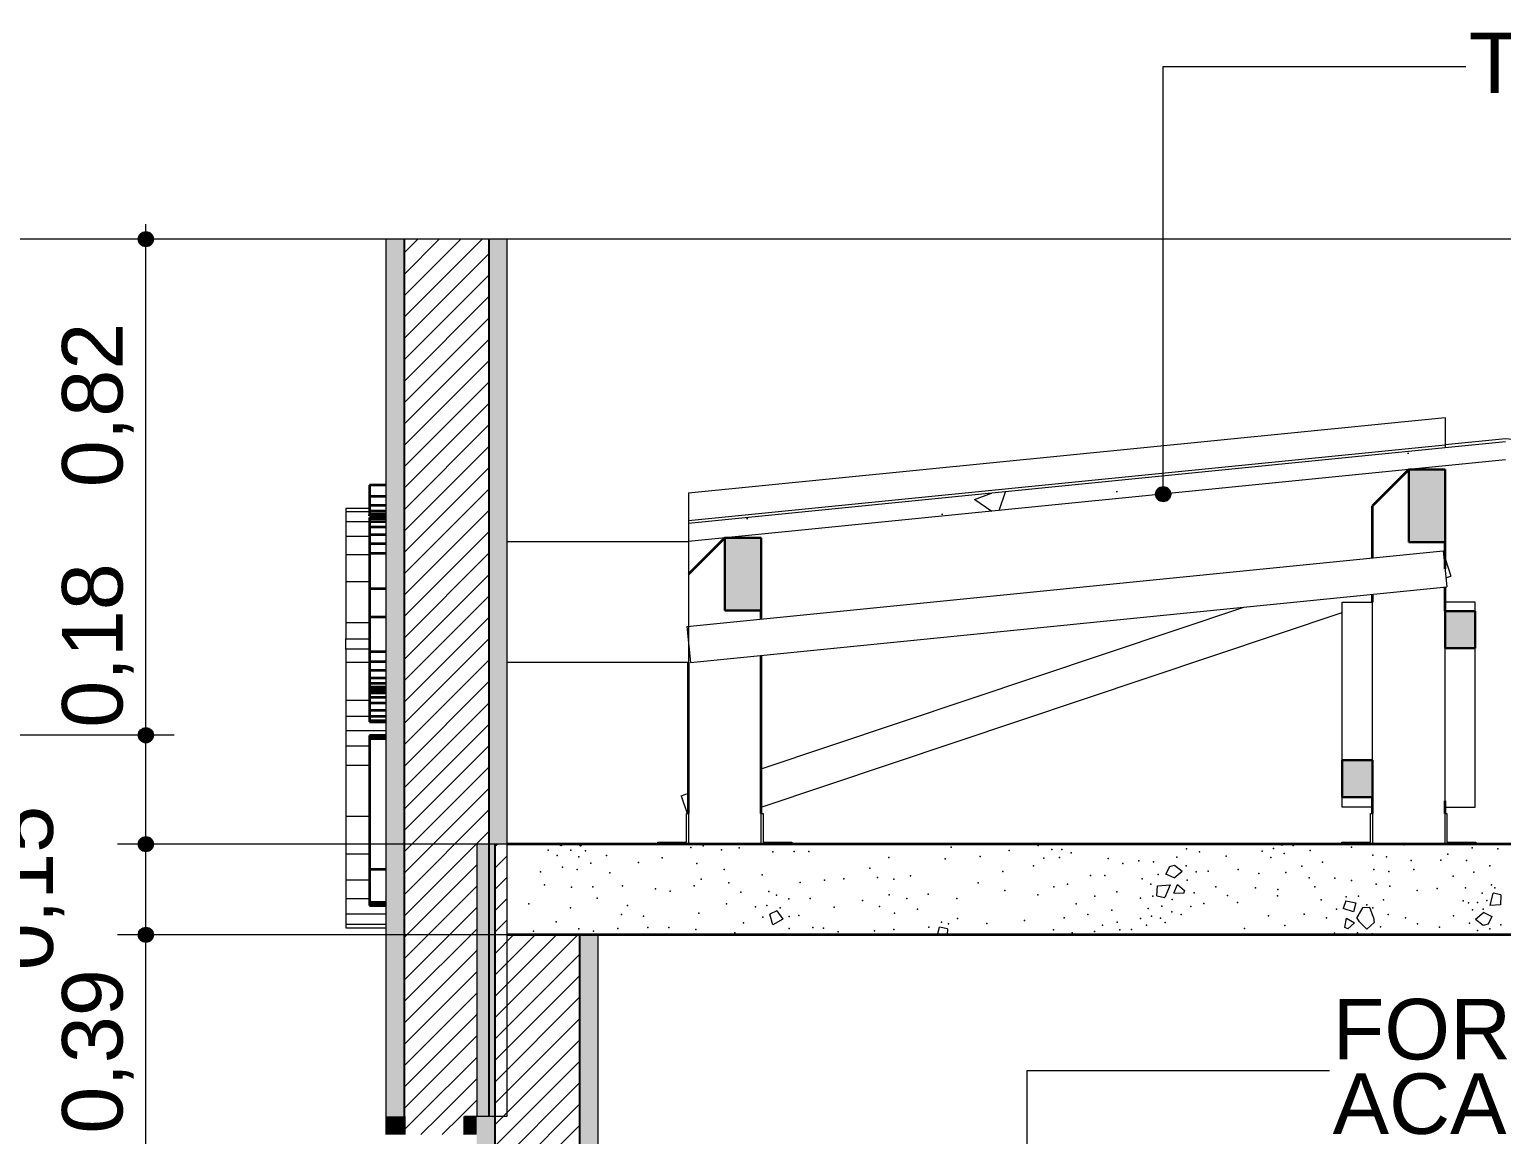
# Model space of a CAD drawing. Header units: metres. Extents: x -77 to 97, y 0 to 6.
# Drawn here: x 16.653 to 19.086, y 3.012 to 4.839 of the extents above; entities that cross this region are included whole.
import ezdxf

# ---------------------------------------------------------------- set-up
doc = ezdxf.new("R2010")
doc.units = ezdxf.units.M
doc.header["$MEASUREMENT"] = 0
doc.linetypes.add('broken', pattern=[2.46944, 1.41111, -1.05833])
for name, color, linetype in [('COTAS CORTE', 7, 'Continuous'), ('LAJES.EST', 7, 'Continuous'), ('NOTAS-LAYOUT.EXEC', 7, 'Continuous'), ('PAREDE CONSTRUIR', 7, 'Continuous'), ('S-BEAM-____-OTLN.IFC Model', 7, 'Continuous')]:
    doc.layers.add(name, color=color, linetype=linetype)
for name, color, linetype, lineweight, true_color in [('COTAS CORTE_Caneta_No__25', 7, 'Continuous', 13, 0x982312), ('ESTRUTURA-COB.EST_Caneta_No__16', 7, 'Continuous', 0, 0xc9c9c9), ('ESTRUTURA-COB.EST_Caneta_No__254', 7, 'Continuous', 0, 0xd1c9ad), ('ESTRUTURA-COB.EST_Caneta_No__97', 7, 'Continuous', 5, 0x6b6b6b), ('NOMES.ARQ_Caneta_No__16', 7, 'Continuous', 0, 0xc9c9c9), ('PAREDE CONSTRUIR_Caneta_No__16', 7, 'Continuous', 0, 0xc9c9c9), ('S-BEAM-____-OTLN.IFC Model_Caneta_No__13', 7, 'Continuous', 0, 0xaaaaaa)]:
    doc.layers.add(name, color=color, linetype=linetype, lineweight=lineweight, true_color=true_color)
for name, color, linetype, lineweight in [('ESTRUTURA-COB.EST_Caneta_No__10', 7, 'Continuous', 5), ('ESTRUTURA-COB.EST_Caneta_No__241', 7, 'Continuous', 13), ('ESTRUTURA-COB.EST_Caneta_No__98', 7, 'Continuous', 0), ('LAJES.EST_Caneta_No__1', 7, 'Continuous', 35), ('LAJES.EST_Caneta_No__241', 7, 'Continuous', 13), ('NOMES.ARQ_Caneta_No__1', 7, 'Continuous', 35), ('NOTAS-LAYOUT.EXEC_Caneta_No__241', 7, 'Continuous', 13), ('NOTAS-LAYOUT.EXEC_Caneta_No__5', 7, 'Continuous', 15), ('PAREDE CONSTRUIR_Caneta_No__1', 7, 'Continuous', 35), ('PAREDE CONSTRUIR_Caneta_No__241', 7, 'Continuous', 13), ('PAREDE CONSTRUIR_Caneta_No__3', 7, 'Continuous', 25), ('S-BEAM-____-OTLN.IFC Model_Caneta_No__1', 7, 'Continuous', 35), ('S-BEAM-____-OTLN.IFC Model_Caneta_No__2', 7, 'Continuous', 30)]:
    doc.layers.add(name, color=color, linetype=linetype, lineweight=lineweight)
doc.styles.add('ESTILO_GERADO_1', font='arial.ttf')
doc.dimstyles.new('ESTILO_GERADO__10', dxfattribs={"dimtxt": 0.1, "dimasz": 0.0475, "dimexe": 0.18, "dimexo": 0.624631, "dimgap": 0, "dimtad": 1, "dimzin": 0, "dimdsep": 46, "dimtxsty": 'ESTILO_GERADO_1', "dimblk": 'ARROWHEAD_11', "dimblk1": 'ARROWHEAD_11', "dimblk2": 'ARROWHEAD_11', "dimcen": 0.09, "dimclrd": 256, "dimclre": 256, "dimclrt": 256, "dimadec": 0, "dimazin": 0, "dimtfac": 1, "dimtdec": 4, "dimtmove": 0, "dimatfit": 3, "dimfxl": 0, "dimtolj": 1, "dimtzin": 0, "dimarcsym": 0})
pattern_1 = [(45, (77.543113, -0.207991), (-0.01767767, 0.01767767), [])]

# ---------------------------------------------------------------- blocks, each defined once
blk = doc.blocks.new('*X90', base_point=(77.5431, -0.208))
at = {"layer": 'LAJES.EST_Caneta_No__241', "color": 7, "linetype": 'Continuous', "lineweight": 13}
for p, q in [((17.5271, 3.4912), (17.5272, 3.492)), ((17.5321, 3.4892), (17.5271, 3.4912)), ((17.5351, 3.492), (17.5321, 3.4892)), ((17.5638, 3.4885), (17.5604, 3.492)), ((17.5675, 3.492), (17.5638, 3.4885)), ((18.7151, 3.492), (18.7239, 3.4901)), ((18.7244, 3.492), (18.7239, 3.4901)), ((18.5313, 3.4424), (18.5375, 3.4552)), ((18.5375, 3.4552), (18.5456, 3.4572)), ((18.5456, 3.4572), (18.5583, 3.4472)), ((18.5447, 3.4361), (18.5313, 3.4424)), ((18.5447, 3.4361), (18.5583, 3.4472)), ((18.5165, 3.4065), (18.5172, 3.4231)), ((18.5165, 3.4065), (18.5295, 3.4037)), ((18.5172, 3.4231), (18.5381, 3.425)), ((18.5381, 3.425), (18.5295, 3.4037)), ((18.5446, 3.4111), (18.5503, 3.4252)), ((18.5605, 3.4104), (18.5446, 3.4111)), ((18.5503, 3.4252), (18.5618, 3.4157)), ((18.5618, 3.4157), (18.5605, 3.4104)), ((19.0668, 3.3906), (19.0718, 3.4112)), ((19.0848, 3.4084), (19.0718, 3.4112)), ((19.0848, 3.4084), (19.0842, 3.3917)), ((17.8886, 3.3819), (17.8766, 3.3763)), ((17.8886, 3.3819), (17.8982, 3.3682)), ((18.8287, 3.3982), (18.8242, 3.3857)), ((18.841, 3.3799), (18.8242, 3.3857)), ((18.8287, 3.3982), (18.8452, 3.3953)), ((18.8452, 3.3953), (18.841, 3.3799)), ((18.8562, 3.3869), (18.847, 3.3709)), ((18.8682, 3.3875), (18.8562, 3.3869)), ((18.8742, 3.3708), (18.8682, 3.3875)), ((19.0842, 3.3917), (19.0668, 3.3906)), ((17.882, 3.3585), (17.8766, 3.3763)), ((17.8982, 3.3682), (17.882, 3.3585)), ((18.8267, 3.354), (18.8296, 3.3697)), ((18.8296, 3.3697), (18.8427, 3.3622)), ((18.8427, 3.3622), (18.8317, 3.352)), ((18.8513, 3.3639), (18.847, 3.3709)), ((18.8635, 3.3513), (18.8513, 3.3639)), ((18.8751, 3.3625), (18.8635, 3.3513)), ((18.8742, 3.3708), (18.8751, 3.3625)), ((19.0566, 3.3788), (19.043, 3.3676)), ((19.0557, 3.3576), (19.043, 3.3676)), ((19.0638, 3.3597), (19.0557, 3.3576)), ((19.0566, 3.3788), (19.07, 3.3724)), ((19.07, 3.3724), (19.0638, 3.3597)), ((17.8875, 3.342), (17.8985, 3.3443)), ((17.8985, 3.3443), (17.899, 3.342)), ((18.1541, 3.342), (18.1572, 3.3547)), ((18.1702, 3.3518), (18.1572, 3.3547)), ((18.1702, 3.3518), (18.1698, 3.342)), ((18.8317, 3.352), (18.8267, 3.354))]:
    blk.add_line(p, q, dxfattribs=at)
for p in [(17.5104, 3.482), (17.5481, 3.4823), (17.5721, 3.481), (17.7463, 3.4867), (17.7669, 3.4894), (17.7969, 3.4824), (17.8261, 3.4857), (17.8816, 3.4793), (17.9171, 3.48), (17.941, 3.4801), (18.1766, 3.4871), (18.2725, 3.4818), (18.32, 3.4896), (18.3425, 3.483), (18.3595, 3.4834), (18.5652, 3.4842), (18.5869, 3.4793), (18.6903, 3.4807), (18.7088, 3.4847), (18.7418, 3.49), (18.7696, 3.4813), (18.8378, 3.4869), (18.9249, 3.4909), (18.9455, 3.4917), (19.0372, 3.4858), (19.0797, 3.4843), (17.5257, 3.4735), (17.5615, 3.4709), (17.5808, 3.4604), (17.6072, 3.4733), (17.66, 3.4618), (17.6989, 3.4696), (17.756, 3.4603), (18.0737, 3.4698), (18.1668, 3.4676), (18.2245, 3.4714), (18.3127, 3.4562), (18.3293, 3.4691), (18.3552, 3.4701), (18.3745, 3.4776), (18.4356, 3.4683), (18.4601, 3.4602), (18.4863, 3.4643), (18.5105, 3.4628), (18.5495, 3.4703), (18.5646, 3.4564), (18.6311, 3.4722), (18.7046, 3.47), (18.7264, 3.4765), (18.7556, 3.4556), (18.7899, 3.4621), (18.873, 3.4741), (18.8956, 3.4708), (18.9367, 3.4649), (18.9855, 3.4657), (18.997, 3.4753), (19.0279, 3.465), (19.0663, 3.4561), (17.4981, 3.4462), (17.5343, 3.4538), (17.5586, 3.45), (17.6126, 3.4444), (17.7632, 3.4343), (17.8012, 3.4502), (17.8641, 3.4411), (17.967, 3.4324), (17.9991, 3.4345), (18.0419, 3.4521), (18.0548, 3.4371), (18.0817, 3.4343), (18.1094, 3.4396), (18.2616, 3.4471), (18.4065, 3.4403), (18.4301, 3.4403), (18.4921, 3.4345), (18.5182, 3.4417), (18.5665, 3.4325), (18.5814, 3.4462), (18.6013, 3.4473), (18.6504, 3.4501), (18.685, 3.4435), (18.7294, 3.4452), (18.7678, 3.4363), (18.8102, 3.4356), (18.8378, 3.4319), (18.8749, 3.4501), (18.8996, 3.4466), (18.9409, 3.4502), (19.0058, 3.4392), (19.0401, 3.4457), (17.5046, 3.4247), (17.5493, 3.4212), (17.5842, 3.4213), (17.6334, 3.4229), (17.6879, 3.4183), (17.7122, 3.4145), (17.7518, 3.423), (17.8092, 3.4279), (17.829, 3.4125), (17.8754, 3.414), (17.8877, 3.4076), (17.9267, 3.4286), (18.0738, 3.4082), (18.1386, 3.4096), (18.2211, 3.4282), (18.265, 3.4153), (18.3196, 3.408), (18.3461, 3.4213), (18.3684, 3.426), (18.4138, 3.4062), (18.4499, 3.4132), (18.5061, 3.4261), (18.5096, 3.4058), (18.5782, 3.4114), (18.6135, 3.4214), (18.6329, 3.4069), (18.6795, 3.42), (18.7159, 3.4065), (18.7161, 3.417), (18.7775, 3.4215), (18.8496, 3.4058), (18.8788, 3.426), (18.9015, 3.4227), (18.9466, 3.4155), (18.9792, 3.4189), (19.0261, 3.4199), (19.0539, 3.4112), (19.0694, 3.4248), (19.0749, 3.4198), (17.4784, 3.3934), (17.5477, 3.3868), (17.5914, 3.4026), (17.6418, 3.3906), (17.8051, 3.3934), (17.8531, 3.3882), (17.872, 3.3907), (17.8937, 3.3866), (17.908, 3.4015), (17.9434, 3.402), (17.9833, 3.3879), (18.03, 3.3988), (18.0578, 3.3889), (18.1031, 3.402), (18.121, 3.3848), (18.1859, 3.4024), (18.3831, 3.3934), (18.4417, 3.3828), (18.4892, 3.4025), (18.5018, 3.3854), (18.5244, 3.3894), (18.5416, 3.4004), (18.5724, 3.389), (18.5942, 3.3937), (18.6498, 3.3955), (18.7878, 3.4), (18.813, 3.3844), (18.829, 3.4051), (18.8634, 3.3917), (18.8734, 3.3867), (18.8908, 3.4001), (19.0226, 3.3981), (19.0314, 3.3951), (19.0379, 3.3835), (19.0459, 3.3957), (19.0555, 3.3848), (19.0614, 3.399), (17.5237, 3.3634), (17.6316, 3.3759), (17.6679, 3.373), (17.7596, 3.3777), (17.8335, 3.3622), (17.865, 3.3716), (17.9088, 3.3725), (17.925, 3.3742), (18.0828, 3.3777), (18.1603, 3.3632), (18.1723, 3.3601), (18.1867, 3.3689), (18.2354, 3.3611), (18.2977, 3.3658), (18.3631, 3.3705), (18.4024, 3.3757), (18.4264, 3.358), (18.4505, 3.3632), (18.4893, 3.3694), (18.4993, 3.3583), (18.5077, 3.3729), (18.5223, 3.3696), (18.5299, 3.3626), (18.5411, 3.38), (18.5563, 3.3756), (18.7007, 3.3735), (18.7279, 3.3577), (18.7599, 3.3762), (18.7965, 3.3703), (18.8985, 3.3758), (18.9272, 3.3705), (18.9472, 3.3601), (19.0067, 3.3736), (19.0329, 3.3613), (19.0846, 3.3585), (17.4862, 3.3481), (17.5611, 3.3519), (17.5855, 3.3482), (17.6259, 3.3527), (17.6751, 3.3543), (17.71, 3.3544), (17.7548, 3.3509), (17.819, 3.3452), (17.9085, 3.3528), (17.9476, 3.354), (17.9657, 3.3534), (17.9897, 3.3469), (18.0497, 3.349), (18.0819, 3.3507), (18.1394, 3.3547), (18.1468, 3.3425), (18.3455, 3.3502), (18.3763, 3.3453), (18.4135, 3.3476), (18.4549, 3.3506), (18.4742, 3.3512), (18.6409, 3.3433), (18.6612, 3.3525), (18.81, 3.3448), (18.8478, 3.3452), (18.8718, 3.3438), (18.8858, 3.3552), (18.9834, 3.3549), (19.046, 3.3495), (19.0665, 3.3522)]:
    blk.add_point(p, dxfattribs=at)
blk = doc.blocks.new('*D94', base_point=(77.5431, -0.208))
at = {"layer": 'COTAS CORTE_Caneta_No__25', "linetype": 'Continuous', "lineweight": 13, "true_color": 0x982312}
for points in [[(16.8334, 3.342), (16.8343, 3.3372), (16.837, 3.3332), (16.8411, 3.3305), (16.8459, 3.3295), (16.8507, 3.3305), (16.8547, 3.3332), (16.8574, 3.3372), (16.8584, 3.342), (16.8574, 3.3468), (16.8547, 3.3508), (16.8507, 3.3536), (16.8459, 3.3545), (16.8411, 3.3536), (16.837, 3.3508), (16.8343, 3.3468)], [(16.8334, 2.952), (16.8343, 2.9472), (16.837, 2.9432), (16.8411, 2.9405), (16.8459, 2.9395), (16.8507, 2.9405), (16.8547, 2.9432), (16.8574, 2.9472), (16.8584, 2.952), (16.8574, 2.9568), (16.8547, 2.9608), (16.8507, 2.9636), (16.8459, 2.9645), (16.8411, 2.9636), (16.837, 2.9608), (16.8343, 2.9568)], [(16.8334, 2.942), (16.8343, 2.9372), (16.837, 2.9332), (16.8411, 2.9305), (16.8459, 2.9295), (16.8507, 2.9305), (16.8547, 2.9332), (16.8574, 2.9372), (16.8584, 2.942), (16.8574, 2.9468), (16.8547, 2.9508), (16.8507, 2.9536), (16.8459, 2.9545), (16.8411, 2.9536), (16.837, 2.9508), (16.8343, 2.9468)]]:
    blk.add_hatch(color=24, dxfattribs=at).paths.add_polyline_path(points)
at = {"layer": 'COTAS CORTE_Caneta_No__25', "color": 24, "linetype": 'Continuous', "lineweight": 13, "true_color": 0x982312}
for p, q in [((16.8334, 3.342), (16.799, 3.342)), ((17.4705, 3.342), (16.8584, 3.342)), ((16.8459, 2.9645), (16.8459, 3.3295)), ((16.8334, 2.952), (16.799, 2.952)), ((17.4705, 2.952), (16.8584, 2.952))]:
    blk.add_line(p, q, dxfattribs=at)
for centre in [(16.8459, 3.342), (16.8459, 2.952)]:
    blk.add_circle(centre, 0.0125, dxfattribs=at)
at = {"layer": 'COTAS CORTE_Caneta_No__25', "color": 24, "lineweight": 13, "true_color": 0x982312, "char_height": 0.1, "attachment_point": 7, "rotation": 90, "style": 'ESTILO_GERADO_1'}
for s, insert in [('\\A1;{\\pql;\\fArial|b0|i0|c0|p0;\\W1.000000;0,15}', (16.7109, 3.2835)), ('\\A1;{\\pql;\\fArial|b0|i0|c0|p0;\\W1.000000;0,39}', (16.8259, 3.0135))]:
    blk.add_mtext(s, dxfattribs=dict(at, insert=insert))
blk = doc.blocks.new('ARROWHEAD_11')
at = {"color": 0, "linetype": 'Continuous', "lineweight": 0}
blk.add_line((0, 0), (-1, 0), dxfattribs=at)
at = {"color": 0, "linetype": 'Continuous', "lineweight": 0, "const_width": 0.25, "flags": 128}
blk.add_lwpolyline([(-0.125, 0, 1), (0.125, 0, 1)], format="xyb", close=True, dxfattribs=at)
blk = doc.blocks.new('*D95', base_point=(77.5431, -0.208))
at = {"layer": 'COTAS CORTE_Caneta_No__25', "linetype": 'Continuous', "lineweight": 13, "true_color": 0x982312}
for points in [[(16.8334, 3.492), (16.8343, 3.4872), (16.837, 3.4832), (16.8411, 3.4805), (16.8459, 3.4795), (16.8507, 3.4805), (16.8547, 3.4832), (16.8574, 3.4872), (16.8584, 3.492), (16.8574, 3.4968), (16.8547, 3.5008), (16.8507, 3.5036), (16.8459, 3.5045), (16.8411, 3.5036), (16.837, 3.5008), (16.8343, 3.4968)], [(16.8334, 3.342), (16.8343, 3.3372), (16.837, 3.3332), (16.8411, 3.3305), (16.8459, 3.3295), (16.8507, 3.3305), (16.8547, 3.3332), (16.8574, 3.3372), (16.8584, 3.342), (16.8574, 3.3468), (16.8547, 3.3508), (16.8507, 3.3536), (16.8459, 3.3545), (16.8411, 3.3536), (16.837, 3.3508), (16.8343, 3.3468)]]:
    blk.add_hatch(color=24, dxfattribs=at).paths.add_polyline_path(points)
at = {"layer": 'COTAS CORTE_Caneta_No__25', "color": 24, "linetype": 'Continuous', "lineweight": 13, "true_color": 0x982312}
for p, q in [((16.8334, 3.492), (16.799, 3.492)), ((16.8459, 3.3545), (16.8459, 3.4795)), ((17.4705, 3.492), (16.8584, 3.492)), ((16.8334, 3.342), (16.799, 3.342)), ((17.4705, 3.342), (16.8584, 3.342))]:
    blk.add_line(p, q, dxfattribs=at)
for centre in [(16.8459, 3.492), (16.8459, 3.342)]:
    blk.add_circle(centre, 0.0125, dxfattribs=at)
blk = doc.blocks.new('*D96', base_point=(77.5431, -0.208))
at = {"layer": 'COTAS CORTE_Caneta_No__25', "linetype": 'Continuous', "lineweight": 13, "true_color": 0x982312}
for points in [[(16.8334, 3.672), (16.8343, 3.6672), (16.837, 3.6632), (16.8411, 3.6605), (16.8459, 3.6595), (16.8507, 3.6605), (16.8547, 3.6632), (16.8574, 3.6672), (16.8584, 3.672), (16.8574, 3.6768), (16.8547, 3.6808), (16.8507, 3.6836), (16.8459, 3.6845), (16.8411, 3.6836), (16.837, 3.6808), (16.8343, 3.6768)], [(16.8334, 3.492), (16.8343, 3.4872), (16.837, 3.4832), (16.8411, 3.4805), (16.8459, 3.4795), (16.8507, 3.4805), (16.8547, 3.4832), (16.8574, 3.4872), (16.8584, 3.492), (16.8574, 3.4968), (16.8547, 3.5008), (16.8507, 3.5036), (16.8459, 3.5045), (16.8411, 3.5036), (16.837, 3.5008), (16.8343, 3.4968)]]:
    blk.add_hatch(color=24, dxfattribs=at).paths.add_polyline_path(points)
at = {"layer": 'COTAS CORTE_Caneta_No__25', "color": 24, "linetype": 'Continuous', "lineweight": 13, "true_color": 0x982312}
for p, q in [((16.8334, 3.672), (16.2213, 3.672)), ((16.8459, 3.5045), (16.8459, 3.6595)), ((16.8928, 3.672), (16.8584, 3.672)), ((16.8334, 3.492), (16.799, 3.492)), ((17.4705, 3.492), (16.8584, 3.492))]:
    blk.add_line(p, q, dxfattribs=at)
for centre in [(16.8459, 3.672), (16.8459, 3.492)]:
    blk.add_circle(centre, 0.0125, dxfattribs=at)
blk = doc.blocks.new('*D97', base_point=(77.5431, -0.208))
at = {"layer": 'COTAS CORTE_Caneta_No__25', "linetype": 'Continuous', "lineweight": 13, "true_color": 0x982312}
for points in [[(16.8334, 4.492), (16.8343, 4.4872), (16.837, 4.4832), (16.8411, 4.4805), (16.8459, 4.4795), (16.8507, 4.4805), (16.8547, 4.4832), (16.8574, 4.4872), (16.8584, 4.492), (16.8574, 4.4968), (16.8547, 4.5008), (16.8507, 4.5036), (16.8459, 4.5045), (16.8411, 4.5036), (16.837, 4.5008), (16.8343, 4.4968)], [(16.8334, 3.672), (16.8343, 3.6672), (16.837, 3.6632), (16.8411, 3.6605), (16.8459, 3.6595), (16.8507, 3.6605), (16.8547, 3.6632), (16.8574, 3.6672), (16.8584, 3.672), (16.8574, 3.6768), (16.8547, 3.6808), (16.8507, 3.6836), (16.8459, 3.6845), (16.8411, 3.6836), (16.837, 3.6808), (16.8343, 3.6768)]]:
    blk.add_hatch(color=24, dxfattribs=at).paths.add_polyline_path(points)
at = {"layer": 'COTAS CORTE_Caneta_No__25', "color": 24, "linetype": 'Continuous', "lineweight": 13, "true_color": 0x982312}
for p, q in [((16.8459, 4.5045), (16.8459, 4.517)), ((16.8334, 4.492), (16.799, 4.492)), ((16.8459, 3.6845), (16.8459, 4.4795)), ((17.4705, 4.492), (16.8584, 4.492)), ((16.8334, 3.672), (16.2213, 3.672)), ((16.8928, 3.672), (16.8584, 3.672))]:
    blk.add_line(p, q, dxfattribs=at)
for centre in [(16.8459, 4.492), (16.8459, 3.672)]:
    blk.add_circle(centre, 0.0125, dxfattribs=at)
at = {"layer": 'COTAS CORTE_Caneta_No__25', "color": 24, "lineweight": 13, "true_color": 0x982312, "char_height": 0.1, "attachment_point": 7, "rotation": 90, "style": 'ESTILO_GERADO_1'}
for s, insert in [('\\A1;{\\pql;\\fArial|b0|i0|c0|p0;\\W1.000000;0,82}', (16.8259, 4.082)), ('\\A1;{\\pql;\\fArial|b0|i0|c0|p0;\\W1.000000;0,18}', (16.8259, 3.6845))]:
    blk.add_mtext(s, dxfattribs=dict(at, insert=insert))
blk = doc.blocks.new('*D109', base_point=(77.5431, -0.208))
at = {"layer": 'COTAS CORTE_Caneta_No__25', "linetype": 'Continuous', "lineweight": 13, "true_color": 0x982312}
for points in [[(16.5754, 4.492), (16.5763, 4.4872), (16.579, 4.4832), (16.5831, 4.4805), (16.5879, 4.4795), (16.5926, 4.4805), (16.5967, 4.4832), (16.5994, 4.4872), (16.6004, 4.492), (16.5994, 4.4968), (16.5967, 4.5008), (16.5926, 4.5036), (16.5879, 4.5045), (16.5831, 4.5036), (16.579, 4.5008), (16.5763, 4.4968)], [(16.5754, -0.223), (16.5763, -0.2278), (16.579, -0.2318), (16.5831, -0.2345), (16.5879, -0.2355), (16.5926, -0.2345), (16.5967, -0.2318), (16.5994, -0.2278), (16.6004, -0.223), (16.5994, -0.2182), (16.5967, -0.2142), (16.5926, -0.2114), (16.5879, -0.2105), (16.5831, -0.2114), (16.579, -0.2142), (16.5763, -0.2182)]]:
    blk.add_hatch(color=24, dxfattribs=at).paths.add_polyline_path(points)
at = {"layer": 'COTAS CORTE_Caneta_No__25', "color": 24, "linetype": 'Continuous', "lineweight": 13, "true_color": 0x982312}
for p, q in [((16.5879, 4.5045), (16.5879, 4.517)), ((16.5754, 4.492), (16.541, 4.492)), ((16.5879, -0.2105), (16.5879, 4.4795)), ((17.2125, 4.492), (16.6004, 4.492)), ((16.5754, -0.223), (16.541, -0.223)), ((16.5879, -0.248), (16.5879, -0.2355)), ((17.2125, -0.223), (16.6004, -0.223))]:
    blk.add_line(p, q, dxfattribs=at)
for centre in [(16.5879, 4.492), (16.5879, -0.223)]:
    blk.add_circle(centre, 0.0125, dxfattribs=at)
at = {"layer": 'COTAS CORTE_Caneta_No__25', "color": 24, "lineweight": 13, "true_color": 0x982312, "insert": (16.5679, 2.001), "char_height": 0.1, "attachment_point": 7, "rotation": 90, "style": 'ESTILO_GERADO_1'}
blk.add_mtext('\\A1;{\\pql;\\fArial|b0|i0|c0|p0;\\W1.000000;4,72}', dxfattribs=at)
blk = doc.blocks.new('Rótulo_24_3', base_point=(18.5268, 4.0705))
at = {"layer": 'NOTAS-LAYOUT.EXEC', "linetype": 'Continuous', "lineweight": 0, "true_color": 0x000000}
blk.add_hatch(color=18, dxfattribs=at).paths.add_polyline_path([(18.5143, 4.0705), (18.5153, 4.0657), (18.518, 4.0616), (18.522, 4.0589), (18.5268, 4.058), (18.5316, 4.0589), (18.5356, 4.0616), (18.5383, 4.0657), (18.5393, 4.0705), (18.5383, 4.0753), (18.5356, 4.0793), (18.5316, 4.082), (18.5268, 4.083), (18.522, 4.082), (18.518, 4.0793), (18.5153, 4.0753)])
at = {"layer": 'NOTAS-LAYOUT.EXEC_Caneta_No__241', "color": 7, "linetype": 'broken', "lineweight": 13}
for p, q in [((18.5268, 4.083), (18.5268, 4.7776)), ((18.5268, 4.7776), (19.0268, 4.7776))]:
    blk.add_line(p, q, dxfattribs=at)
at = {"layer": 'NOTAS-LAYOUT.EXEC_Caneta_No__5', "color": 7, "linetype": 'Continuous', "lineweight": 15}
blk.add_circle((18.5268, 4.0705), 0.0125, dxfattribs=at)
at = {"layer": 'NOTAS-LAYOUT.EXEC_Caneta_No__241', "color": 7, "lineweight": 13, "insert": (19.0318, 4.8334), "char_height": 0.1, "attachment_point": 1, "style": 'ESTILO_GERADO_1'}
blk.add_mtext('\\A1;{\\pql;\\pt0,241;\\fArial|b0|i0|c0|p0;\\W1.000000;Telha em Fibrocimento\\fArial|b0|i0|c0|p0;\\W1.000000;\\A1{\\H.66x;\\S^  ;}\\fArial|b0|i0|c0|p0;\\W1.000000;\\fArial|b0|i0|c0|p0;\\W1.000000;\\A1{\\H.66x;\\S^  ;}\\fArial|b0|i0|c0|p0;\\W1.000000;\\fArial|b0|i0|c0|p0;\\W1.000000;\\fArial|b0|i0|c0|p0;\\W1.000000;\\fArial|b0|i0|c0|p0;\\W1.000000;\\fArial|b0|i0|c0|p0;\\W1.000000;\\fArial|b0|i0|c0|p0;\\W1.000000;\\fArial|b0|i0|c0|p0;\\W1.000000;\\A1{\\H.66x;\\S^  ;}\\fArial|b0|i0|c0|p0;\\W1.000000;\\fArial|b0|i0|c0|p0;\\W1.000000;\\A1{\\H.66x;\\S^  ;}\\fArial|b0|i0|c0|p0;\\W1.000000;\\fArial|b0|i0|c0|p0;\\W1.000000;\\fArial|b0|i0|c0|p0;\\W1.000000;\\fArial|b0|i0|c0|p0;\\W1.000000;\\fArial|b0|i0|c0|p0;\\W1.000000;\\fArial|b0|i0|c0|p0;\\W1.000000;\\fArial|b0|i0|c0|p0;\\W1.000000;\\A1{\\H.66x;\\S^  ;}\\fArial|b0|i0|c0|p0;\\W1.000000;\\fArial|b0|i0|c0|p0;\\W1.000000;\\A1{\\H.66x;\\S^  ;}\\fArial|b0|i0|c0|p0;\\W1.000000;\\fArial|b0|i0|c0|p0;\\W1.000000;\\fArial|b0|i0|c0|p0;\\W1.000000;\\fArial|b0|i0|c0|p0;\\W1.000000;\\fArial|b0|i0|c0|p0;\\W1.000000;\\fArial|b0|i0|c0|p0;\\W1.000000;\\fArial|b0|i0|c0|p0;\\W1.000000;\\A1{\\H.66x;\\S^  ;}\\fArial|b0|i0|c0|p0;\\W1.000000;\\fArial|b0|i0|c0|p0;\\W1.000000;\\A1{\\H.66x;\\S^  ;}\\fArial|b0|i0|c0|p0;\\W1.000000;\\fArial|b0|i0|c0|p0;\\W1.000000;\\fArial|b0|i0|c0|p0;\\W1.000000;\\fArial|b0|i0|c0|p0;\\W1.000000;\\fArial|b0|i0|c0|p0;\\W1.000000;\\fArial|b0|i0|c0|p0;\\W1.000000;\\fArial|b0|i0|c0|p0;\\W1.000000;\\A1{\\H.66x;\\S^  ;}\\fArial|b0|i0|c0|p0;\\W1.000000;\\fArial|b0|i0|c0|p0;\\W1.000000;\\A1{\\H.66x;\\S^  ;}\\fArial|b0|i0|c0|p0;\\W1.000000;\\fArial|b0|i0|c0|p0;\\W1.000000;\\fArial|b0|i0|c0|p0;\\W1.000000;\\fArial|b0|i0|c0|p0;\\W1.000000;\\fArial|b0|i0|c0|p0;\\W1.000000;\\fArial|b0|i0|c0|p0;\\W1.000000;\\fArial|b0|i0|c0|p0;\\W1.000000;\\A1{\\H.66x;\\S^  ;}\\fArial|b0|i0|c0|p0;\\W1.000000;}', dxfattribs=at)
blk = doc.blocks.new('Rótulo_25_3', base_point=(18.3018, 2.942))
at = {"layer": 'NOTAS-LAYOUT.EXEC', "linetype": 'Continuous', "lineweight": 0, "true_color": 0x000000}
blk.add_hatch(color=18, dxfattribs=at).paths.add_polyline_path([(18.2893, 2.942), (18.2902, 2.9372), (18.2929, 2.9332), (18.297, 2.9305), (18.3018, 2.9295), (18.3065, 2.9305), (18.3106, 2.9332), (18.3133, 2.9372), (18.3143, 2.942), (18.3133, 2.9468), (18.3106, 2.9508), (18.3065, 2.9536), (18.3018, 2.9545), (18.297, 2.9536), (18.2929, 2.9508), (18.2902, 2.9468)])
at = {"layer": 'NOTAS-LAYOUT.EXEC_Caneta_No__241', "color": 7, "linetype": 'broken', "lineweight": 13}
for p, q in [((18.3018, 2.9545), (18.3018, 3.1177)), ((18.3018, 3.1177), (18.8018, 3.1177))]:
    blk.add_line(p, q, dxfattribs=at)
at = {"layer": 'NOTAS-LAYOUT.EXEC_Caneta_No__5', "color": 7, "linetype": 'Continuous', "lineweight": 15}
blk.add_circle((18.3018, 2.942), 0.0125, dxfattribs=at)
at = {"layer": 'NOTAS-LAYOUT.EXEC_Caneta_No__241', "color": 7, "lineweight": 13, "insert": (18.8068, 3.2363), "char_height": 0.1, "width": 1.5, "attachment_point": 1, "line_spacing_factor": 0.739093, "style": 'ESTILO_GERADO_1'}
blk.add_mtext('\\A1;{\\pql;\\pt0,241;\\fArial|b0|i0|c0|p0;\\W1.000000;FORRO DE GESSO ACARTONADO\\fArial|b0|i0|c0|p0;\\W1.000000;\\A1{\\H.66x;\\S^  ;}\\fArial|b0|i0|c0|p0;\\W1.000000;\\fArial|b0|i0|c0|p0;\\W1.000000;\\A1{\\H.66x;\\S^  ;}\\fArial|b0|i0|c0|p0;\\W1.000000;\\fArial|b0|i0|c0|p0;\\W1.000000;\\fArial|b0|i0|c0|p0;\\W1.000000;\\fArial|b0|i0|c0|p0;\\W1.000000;\\fArial|b0|i0|c0|p0;\\W1.000000;\\fArial|b0|i0|c0|p0;\\W1.000000;\\fArial|b0|i0|c0|p0;\\W1.000000;\\A1{\\H.66x;\\S^  ;}\\fArial|b0|i0|c0|p0;\\W1.000000;\\fArial|b0|i0|c0|p0;\\W1.000000;\\A1{\\H.66x;\\S^  ;}\\fArial|b0|i0|c0|p0;\\W1.000000;\\fArial|b0|i0|c0|p0;\\W1.000000;\\fArial|b0|i0|c0|p0;\\W1.000000;\\fArial|b0|i0|c0|p0;\\W1.000000;\\fArial|b0|i0|c0|p0;\\W1.000000;\\fArial|b0|i0|c0|p0;\\W1.000000;\\fArial|b0|i0|c0|p0;\\W1.000000;\\A1{\\H.66x;\\S^  ;}\\fArial|b0|i0|c0|p0;\\W1.000000;\\fArial|b0|i0|c0|p0;\\W1.000000;\\A1{\\H.66x;\\S^  ;}\\fArial|b0|i0|c0|p0;\\W1.000000;\\fArial|b0|i0|c0|p0;\\W1.000000;\\fArial|b0|i0|c0|p0;\\W1.000000;\\fArial|b0|i0|c0|p0;\\W1.000000;\\fArial|b0|i0|c0|p0;\\W1.000000;\\fArial|b0|i0|c0|p0;\\W1.000000;\\fArial|b0|i0|c0|p0;\\W1.000000;\\A1{\\H.66x;\\S^  ;}\\fArial|b0|i0|c0|p0;\\W1.000000;\\fArial|b0|i0|c0|p0;\\W1.000000;\\A1{\\H.66x;\\S^  ;}\\fArial|b0|i0|c0|p0;\\W1.000000;\\fArial|b0|i0|c0|p0;\\W1.000000;\\fArial|b0|i0|c0|p0;\\W1.000000;\\fArial|b0|i0|c0|p0;\\W1.000000;\\fArial|b0|i0|c0|p0;\\W1.000000;\\fArial|b0|i0|c0|p0;\\W1.000000;\\fArial|b0|i0|c0|p0;\\W1.000000;\\A1{\\H.66x;\\S^  ;}\\fArial|b0|i0|c0|p0;\\W1.000000;\\fArial|b0|i0|c0|p0;\\W1.000000;\\A1{\\H.66x;\\S^  ;}\\fArial|b0|i0|c0|p0;\\W1.000000;\\fArial|b0|i0|c0|p0;\\W1.000000;\\fArial|b0|i0|c0|p0;\\W1.000000;\\fArial|b0|i0|c0|p0;\\W1.000000;\\fArial|b0|i0|c0|p0;\\W1.000000;\\fArial|b0|i0|c0|p0;\\W1.000000;\\fArial|b0|i0|c0|p0;\\W1.000000;\\A1{\\H.66x;\\S^  ;}\\fArial|b0|i0|c0|p0;\\W1.000000;}', dxfattribs=at)

msp = doc.modelspace()

# ---------------------------------------------------------------- hatches: boundary and pattern name
at = {"layer": 'ESTRUTURA-COB.EST_Caneta_No__254', "linetype": 'Continuous', "lineweight": 0, "true_color": 0xd1c9ad}
h = msp.add_hatch(dxfattribs=at)
h.set_pattern_fill('Haie_OD_0003', color=9, style=0, pattern_type=2)
h.set_pattern_definition([(45, (77.54311, 0.292), (-0.159099, 0.159099), [0, -0.15, 0, -0.225]), (110, (78.04311, 0.292), (0.2114308, 0.0769545), [0, -0.11, 0, -0.19])])
h.paths.add_polyline_path([(19.1925, 4.1472), (19.1925, 4.1522), (19.0925, 4.1622), (18.9925, 4.1522), (18.9925, 4.1472), (19.0925, 4.1572)])
at = {"layer": 'ESTRUTURA-COB.EST_Caneta_No__97', "linetype": 'Continuous', "lineweight": 5, "true_color": 0x6b6b6b}
h = msp.add_hatch(dxfattribs=at)
h.set_pattern_fill('AR_CONC_0003', color=251, style=0, pattern_type=2)
h.set_pattern_definition([(50, (77.5431, -0.208), (-0.546554, 0.0478173), [0.05715, -0.62865]), (355, (77.5431, -0.208), (-0.1057303, 0.5731705), [0.04572, -0.502922]), (100.4514, (77.58866, -0.212), (0.4408237, 0.5253533), [0.04857, -0.5342707]), (46.1842, (77.5431, -0.0556), (-0.813237, 0.126127), [0.085725, -0.942975]), (96.6356, (77.6109, -0.0661), (0.712212, 0.742278), [0.072855, -0.801407]), (351.1842, (77.5431, -0.0556), (0.712212, 0.742278), [0.06858, -0.754379]), (21, (77.6193, -0.0937), (-0.4548432, 0.3067956), [0.05715, -0.62865]), (326, (77.6193, -0.0937), (0.185406, 0.552564), [0.04572, -0.50292]), (71.4514, (77.6572, -0.11926), (0.6402493, 0.2457683), [0.04857, -0.53427]), (37.5, (77.54311, -0.208), (0.0092658, 0.2536651), [0, -0.496824, 0, -0.51054, 0, -0.504825]), (7.5, (77.5431, -0.208), (0.200459, 0.3005417), [0, -0.291084, 0, -0.485394, 0, -0.192405]), (327.5, (77.37319, -0.208), (-0.4067718, 0.0171862), [0, -0.1905, 0, -0.59436, 0, -0.78867]), (317.5, (77.297, -0.208), (0.4443875, 0.0762795), [0, -0.24765, 0, -0.394716, 0, -0.56007])])
h.paths.add_polyline_path([(19.0925, 4.1572), (17.7425, 4.0222), (17.7425, 3.9921), (19.0925, 4.1271)])
at = {"layer": 'PAREDE CONSTRUIR', "linetype": 'Continuous', "lineweight": 0, "true_color": 0xffffff}
for points in [[(17.2425, 3.042), (17.2725, 3.042), (17.2725, 4.492), (17.2425, 4.492)], [(17.4125, 4.492), (17.4125, 3.492), (17.4425, 3.492), (17.4425, 4.492)], [(17.3925, 2.092), (17.4225, 2.092), (17.4225, 3.492), (17.3925, 3.492)], [(17.5625, 3.342), (17.5625, 2.092), (17.5925, 2.092), (17.5925, 3.342)], [(17.2425, 3.042), (17.2425, 3.012), (17.2725, 3.012), (17.2725, 3.042)], [(17.3725, 3.042), (17.3725, 3.012), (17.3925, 3.012), (17.3925, 3.042)]]:
    msp.add_hatch(color=7, dxfattribs=at).paths.add_polyline_path(points)
at = {"layer": 'PAREDE CONSTRUIR', "linetype": 'Continuous', "lineweight": 0, "true_color": 0x000000}
h = msp.add_hatch(dxfattribs=at)
h.set_pattern_fill('common_brick_0003', color=18, style=0, pattern_type=2)
h.set_pattern_definition(pattern_1)
h.paths.add_polyline_path([(17.2725, 4.492), (17.2725, 3.042), (17.3925, 3.042), (17.3925, 3.492), (17.4125, 3.492), (17.4125, 4.492)])
h = msp.add_hatch(dxfattribs=at)
h.set_pattern_fill('common_brick_0003', color=18, style=0, pattern_type=2)
h.set_pattern_definition(pattern_1)
h.paths.add_polyline_path([(17.4225, 3.492), (17.4225, 2.092), (17.5625, 2.092), (17.5625, 3.342), (17.4425, 3.342), (17.4425, 3.492)])
h = msp.add_hatch(dxfattribs=at)
h.set_pattern_fill('common_brick_0003', color=18, style=0, pattern_type=2)
h.set_pattern_definition(pattern_1)
h.paths.add_polyline_path([(17.2725, 3.042), (17.2725, 3.012), (17.3725, 3.012), (17.3725, 3.042)])
at = {"layer": 'S-BEAM-____-OTLN.IFC Model', "linetype": 'Continuous', "lineweight": 0, "true_color": 0x000000}
for points in [[(18.9325, 3.9911), (18.9925, 3.9911), (18.9925, 4.1111), (18.9325, 4.1111)], [(17.8025, 3.8781), (17.8625, 3.8781), (17.8625, 3.9981), (17.8025, 3.9981)], [(19.0425, 3.816), (19.0425, 3.877), (18.9925, 3.877), (18.9925, 3.816)], [(18.8225, 3.5697), (18.8725, 3.5697), (18.8725, 3.6306), (18.8225, 3.6306)]]:
    msp.add_hatch(color=18, dxfattribs=at).paths.add_polyline_path(points)

# ---------------------------------------------------------------- linework, layer by layer
at = {"layer": 'ESTRUTURA-COB.EST_Caneta_No__10', "color": 7, "linetype": 'Continuous', "lineweight": 5}
for p, q in [((17.7425, 3.9921), (17.7425, 3.7921)), ((17.7425, 3.7921), (17.4425, 3.7921))]:
    msp.add_line(p, q, dxfattribs=at)
at = {"layer": 'ESTRUTURA-COB.EST_Caneta_No__16', "color": 9, "linetype": 'Continuous', "lineweight": 0, "true_color": 0xc9c9c9}
for p, q in [((17.7425, 4.0725), (18.9925, 4.1975)), ((18.9925, 4.1975), (18.9925, 4.1522)), ((17.7425, 4.0272), (18.9925, 4.1522)), ((17.7425, 4.0725), (17.7425, 4.0272)), ((17.7425, 4.0272), (17.7425, 4.0222)), ((17.4425, 3.9921), (17.7425, 3.9921))]:
    msp.add_line(p, q, dxfattribs=at)
at = {"layer": 'ESTRUTURA-COB.EST_Caneta_No__241', "color": 7, "linetype": 'Continuous', "lineweight": 13}
for p, q in [((18.9925, 4.1472), (17.7425, 4.0222)), ((19.0925, 4.1572), (18.9925, 4.1472)), ((19.0925, 4.1271), (17.7425, 3.9921)), ((17.7425, 4.0222), (17.7425, 3.9921))]:
    msp.add_line(p, q, dxfattribs=at)
at = {"layer": 'ESTRUTURA-COB.EST_Caneta_No__98', "color": 7, "linetype": 'Continuous', "lineweight": 0}
msp.add_line((18.9925, 4.1522), (18.9925, 4.1472), dxfattribs=at)
at = {"layer": 'ESTRUTURA-COB.EST_Caneta_No__98', "color": 7, "linetype": 'Continuous', "lineweight": 0, "flags": 128}
msp.add_lwpolyline([(19.1925, 4.1522), (19.0925, 4.1622), (18.9925, 4.1522)], dxfattribs=at)
at = {"layer": 'LAJES.EST_Caneta_No__1', "color": 7, "linetype": 'Continuous', "lineweight": 35}
for p, q in [((20.7425, 3.492), (17.4425, 3.492)), ((23.2925, 3.342), (17.5925, 3.342))]:
    msp.add_line(p, q, dxfattribs=at)
at = {"layer": 'LAJES.EST_Caneta_No__1', "color": 7, "linetype": 'Continuous', "lineweight": 35, "flags": 128}
msp.add_lwpolyline([(17.5925, 3.342), (17.5625, 3.342), (17.4425, 3.342)], dxfattribs=at)
at = {"layer": 'NOMES.ARQ_Caneta_No__1', "color": 7, "linetype": 'Continuous', "lineweight": 35}
for p, q in [((17.2425, 4.0855), (17.2155, 4.0855)), ((17.2155, 4.0855), (17.2155, 4.0664)), ((17.2425, 4.0664), (17.2155, 4.0664)), ((17.2155, 4.0664), (17.2155, 4.0521)), ((17.2155, 4.0521), (17.2425, 4.0521)), ((17.2155, 4.0521), (17.2155, 4.0428)), ((17.2155, 4.0428), (17.2425, 4.0428)), ((17.2155, 4.0428), (17.2155, 4.0378)), ((17.2155, 4.0378), (17.2425, 4.0378)), ((17.2155, 4.0378), (17.2155, 4.0361)), ((17.2155, 4.0346), (17.2155, 4.0361)), ((17.2155, 4.0361), (17.2425, 4.0361)), ((17.2155, 4.0346), (17.2425, 4.0346)), ((17.2425, 4.0318), (17.2155, 4.0318)), ((17.2155, 4.0318), (17.2155, 4.03)), ((17.2425, 4.03), (17.2155, 4.03)), ((17.2155, 4.03), (17.2155, 4.0247)), ((17.2425, 4.0247), (17.2155, 4.0247)), ((17.2155, 4.0247), (17.2155, 4.0159)), ((17.2425, 4.0159), (17.2155, 4.0159)), ((17.2155, 4.0159), (17.2155, 4.0035)), ((17.2425, 4.0035), (17.2155, 4.0035)), ((17.2155, 4.0035), (17.2155, 3.9887)), ((17.2425, 3.9887), (17.2155, 3.9887)), ((17.2155, 3.9887), (17.2155, 3.9726)), ((17.2425, 3.9726), (17.2155, 3.9726)), ((17.2155, 3.9726), (17.2155, 3.9142)), ((17.2425, 3.9142), (17.2155, 3.9142)), ((17.2155, 3.9142), (17.2155, 3.868)), ((17.2155, 3.868), (17.2155, 3.8104)), ((17.2155, 3.868), (17.2425, 3.868)), ((17.2155, 3.8104), (17.2425, 3.8104)), ((17.2155, 3.8104), (17.2155, 3.7942)), ((17.2155, 3.7942), (17.2425, 3.7942)), ((17.2155, 3.7942), (17.2155, 3.7795)), ((17.2155, 3.7795), (17.2425, 3.7795)), ((17.2155, 3.7795), (17.2155, 3.7671)), ((17.2155, 3.7671), (17.2425, 3.7671)), ((17.2155, 3.7671), (17.2155, 3.758)), ((17.2155, 3.758), (17.2425, 3.758)), ((17.2155, 3.758), (17.2155, 3.7523)), ((17.2155, 3.7523), (17.2425, 3.7523)), ((17.2155, 3.7523), (17.2155, 3.7505)), ((17.2155, 3.7505), (17.2155, 3.7475)), ((17.2155, 3.7505), (17.2425, 3.7505)), ((17.2425, 3.7475), (17.2155, 3.7475)), ((17.2155, 3.7475), (17.2155, 3.746)), ((17.2425, 3.746), (17.2155, 3.746)), ((17.2155, 3.746), (17.2155, 3.7415)), ((17.2425, 3.7415), (17.2155, 3.7415)), ((17.2155, 3.7415), (17.2155, 3.7346)), ((17.2425, 3.7346), (17.2155, 3.7346)), ((17.2155, 3.7346), (17.2155, 3.7255)), ((17.2155, 3.7255), (17.2425, 3.7255)), ((17.2155, 3.7255), (17.2155, 3.7136)), ((17.2155, 3.7136), (17.2425, 3.7136)), ((17.2155, 3.7136), (17.2155, 3.7035)), ((17.2155, 3.7035), (17.2425, 3.7035)), ((17.2155, 3.7035), (17.2155, 3.6966)), ((17.2155, 3.6966), (17.2425, 3.6966)), ((17.2155, 3.6966), (17.2155, 3.6943)), ((17.2155, 3.6943), (17.2425, 3.6943)), ((17.2425, 3.6718), (17.2155, 3.6718)), ((17.2155, 3.6718), (17.2155, 3.6688)), ((17.2425, 3.6688), (17.2155, 3.6688)), ((17.2155, 3.6688), (17.2155, 3.6661)), ((17.2425, 3.6661), (17.2155, 3.6661)), ((17.2155, 3.6661), (17.2155, 3.4502)), ((17.2425, 3.4502), (17.2155, 3.4502)), ((17.2155, 3.4502), (17.2155, 3.3961)), ((17.2155, 3.3961), (17.2155, 3.3938)), ((17.2155, 3.3961), (17.2425, 3.3961)), ((17.2155, 3.3938), (17.2425, 3.3938)), ((17.2155, 3.3938), (17.2155, 3.3905)), ((17.2155, 3.3905), (17.2425, 3.3905))]:
    msp.add_line(p, q, dxfattribs=at)
at = {"layer": 'NOMES.ARQ_Caneta_No__16', "color": 9, "linetype": 'Continuous', "lineweight": 0, "true_color": 0xc9c9c9}
for p, q in [((17.2155, 4.0468), (17.176, 4.0468)), ((17.176, 4.0468), (17.176, 4.0413)), ((17.2155, 4.0413), (17.176, 4.0413)), ((17.176, 4.0413), (17.176, 4.025)), ((17.2155, 4.025), (17.176, 4.025)), ((17.176, 4.025), (17.176, 4.0004)), ((17.2155, 4.0004), (17.176, 4.0004)), ((17.176, 4.0004), (17.176, 3.9702)), ((17.2155, 3.9702), (17.176, 3.9702)), ((17.176, 3.9702), (17.176, 3.9256)), ((17.2155, 3.9256), (17.176, 3.9256)), ((17.176, 3.9256), (17.176, 3.8578)), ((17.2155, 3.8578), (17.176, 3.8578)), ((17.176, 3.8578), (17.176, 3.8316)), ((17.176, 3.8141), (17.176, 3.8316)), ((17.176, 3.8316), (17.2155, 3.8316)), ((17.2155, 3.8141), (17.176, 3.8141)), ((17.176, 3.8141), (17.176, 3.7921)), ((17.2155, 3.7921), (17.176, 3.7921)), ((17.176, 3.7921), (17.176, 3.7297)), ((17.2155, 3.7297), (17.176, 3.7297)), ((17.176, 3.7297), (17.176, 3.7031)), ((17.2155, 3.7031), (17.176, 3.7031)), ((17.176, 3.7031), (17.176, 3.6796)), ((17.2425, 3.6796), (17.176, 3.6796)), ((17.176, 3.6796), (17.176, 3.6542)), ((17.2155, 3.6542), (17.176, 3.6542)), ((17.176, 3.6542), (17.176, 3.6222)), ((17.2155, 3.6222), (17.176, 3.6222)), ((17.176, 3.6222), (17.176, 3.5379)), ((17.2155, 3.5379), (17.176, 3.5379)), ((17.176, 3.5379), (17.176, 3.4762)), ((17.176, 3.4762), (17.2155, 3.4762)), ((17.176, 3.4762), (17.176, 3.4331)), ((17.176, 3.4331), (17.2155, 3.4331)), ((17.176, 3.4331), (17.176, 3.4022)), ((17.176, 3.4022), (17.2155, 3.4022)), ((17.176, 3.4022), (17.176, 3.3767)), ((17.176, 3.3767), (17.2425, 3.3767)), ((17.176, 3.3767), (17.176, 3.3596)), ((17.176, 3.3596), (17.2425, 3.3596)), ((17.176, 3.3596), (17.176, 3.3539)), ((17.176, 3.3539), (17.2425, 3.3539))]:
    msp.add_line(p, q, dxfattribs=at)
at = {"layer": 'PAREDE CONSTRUIR_Caneta_No__1', "color": 7, "linetype": 'Continuous', "lineweight": 35}
for p, q in [((17.2725, 3.042), (17.2725, 3.012)), ((17.3725, 3.042), (17.3725, 3.012))]:
    msp.add_line(p, q, dxfattribs=at)
at = {"layer": 'PAREDE CONSTRUIR_Caneta_No__16', "color": 9, "linetype": 'Continuous', "lineweight": 0, "true_color": 0xc9c9c9}
msp.add_line((20.7425, 4.492), (17.4425, 4.492), dxfattribs=at)
at = {"layer": 'PAREDE CONSTRUIR_Caneta_No__241', "color": 7, "linetype": 'Continuous', "lineweight": 13}
for p, q in [((17.2425, 4.492), (17.2425, 3.042)), ((17.4425, 4.492), (17.4425, 3.9921)), ((17.4425, 3.9921), (17.4425, 3.7921)), ((17.4425, 3.7921), (17.4425, 3.492)), ((17.3925, 3.492), (17.3925, 3.042)), ((17.4425, 3.492), (17.4425, 3.342)), ((17.4425, 3.342), (17.4425, 3.042)), ((17.5925, 3.342), (17.5925, 2.952)), ((17.2425, 3.042), (17.2425, 3.012)), ((17.3925, 3.042), (17.3725, 3.042))]:
    msp.add_line(p, q, dxfattribs=at)
at = {"layer": 'PAREDE CONSTRUIR_Caneta_No__241', "color": 7, "linetype": 'Continuous', "lineweight": 13, "flags": 128}
for points in [[(17.4425, 4.492), (17.4125, 4.492), (17.2725, 4.492), (17.2425, 4.492)], [(17.4425, 3.492), (17.4225, 3.492), (17.3925, 3.492)], [(17.4425, 3.042), (17.4125, 3.042), (17.3925, 3.042)]]:
    msp.add_lwpolyline(points, dxfattribs=at)
at = {"layer": 'PAREDE CONSTRUIR_Caneta_No__3', "color": 7, "linetype": 'Continuous', "lineweight": 25}
for p, q in [((17.2725, 4.492), (17.2725, 3.042)), ((17.4125, 4.492), (17.4125, 3.042)), ((17.4225, 3.492), (17.4225, 2.092)), ((17.5625, 3.342), (17.5625, 2.092))]:
    msp.add_line(p, q, dxfattribs=at)
at = {"layer": 'S-BEAM-____-OTLN.IFC Model_Caneta_No__1', "color": 7, "linetype": 'Continuous', "lineweight": 35}
for p, q in [((18.9325, 4.1111), (18.8725, 4.0511)), ((18.8725, 3.9653), (18.8725, 4.0511)), ((17.8025, 3.9981), (17.7425, 3.9381)), ((18.9925, 3.9471), (18.9925, 3.9911)), ((18.9925, 3.877), (18.9925, 3.917)), ((18.8725, 3.892), (18.8725, 3.905)), ((17.8625, 3.8643), (17.8625, 3.8781)), ((17.8625, 3.5428), (17.8625, 3.804)), ((17.7425, 3.5428), (17.7425, 3.7921)), ((18.8725, 3.5428), (18.8725, 3.5697)), ((18.9925, 3.5428), (18.9925, 3.5637))]:
    msp.add_line(p, q, dxfattribs=at)
at = {"layer": 'S-BEAM-____-OTLN.IFC Model_Caneta_No__13', "color": 253, "linetype": 'Continuous', "lineweight": 0, "true_color": 0xaaaaaa}
for p, q in [((17.7396, 3.852), (18.9896, 3.977)), ((18.9896, 3.977), (18.9955, 3.9173)), ((18.9925, 3.964), (19.0022, 3.9351)), ((17.7455, 3.7923), (18.9955, 3.9173)), ((18.994, 3.9324), (19.0022, 3.9351)), ((18.8225, 3.6306), (18.8225, 3.892)), ((18.8225, 3.892), (18.8725, 3.892)), ((18.8725, 3.6306), (18.8725, 3.892)), ((19.0425, 3.892), (18.9925, 3.892)), ((19.0425, 3.877), (19.0425, 3.892)), ((17.8625, 3.6163), (18.6602, 3.8837)), ((17.8625, 3.553), (18.8225, 3.8749)), ((17.7396, 3.852), (17.7455, 3.7923)), ((18.9925, 3.5637), (18.9925, 3.816)), ((19.0425, 3.553), (19.0425, 3.816)), ((17.7304, 3.572), (17.7425, 3.5761)), ((17.7304, 3.572), (17.7402, 3.5428)), ((18.8225, 3.553), (18.8225, 3.5697)), ((18.8725, 3.553), (18.8225, 3.553)), ((18.9925, 3.553), (19.0425, 3.553)), ((17.7394, 3.5428), (17.7425, 3.5428)), ((17.7394, 3.4952), (17.7394, 3.5428)), ((17.7425, 3.5428), (17.7425, 3.492)), ((17.8625, 3.5428), (17.8657, 3.5428)), ((17.8625, 3.492), (17.8625, 3.5428)), ((17.8657, 3.5428), (17.8657, 3.4952)), ((18.8694, 3.5428), (18.8725, 3.5428)), ((18.8694, 3.4952), (18.8694, 3.5428)), ((18.8725, 3.5428), (18.8725, 3.492)), ((18.9925, 3.5428), (18.9957, 3.5428)), ((18.9925, 3.492), (18.9925, 3.5428)), ((18.9957, 3.5428), (18.9957, 3.4952)), ((17.6917, 3.4952), (17.7394, 3.4952)), ((17.6917, 3.492), (17.6917, 3.4952)), ((17.8657, 3.4952), (17.9133, 3.4952)), ((17.9133, 3.4952), (17.9133, 3.492)), ((18.8217, 3.4952), (18.8694, 3.4952)), ((18.8217, 3.492), (18.8217, 3.4952)), ((18.9957, 3.4952), (19.0433, 3.4952)), ((19.0433, 3.4952), (19.0433, 3.492))]:
    msp.add_line(p, q, dxfattribs=at)
at = {"layer": 'S-BEAM-____-OTLN.IFC Model_Caneta_No__2', "color": 7, "linetype": 'Continuous', "lineweight": 30}
for p, q in [((18.9325, 4.1111), (18.9325, 3.9911)), ((18.9925, 4.1111), (18.9325, 4.1111)), ((18.9925, 4.1111), (18.9925, 3.9911)), ((17.8025, 3.9981), (17.8025, 3.8781)), ((17.8625, 3.9981), (17.8025, 3.9981)), ((17.8625, 3.9981), (17.8625, 3.8781)), ((18.9925, 3.9911), (18.9325, 3.9911)), ((17.8625, 3.8781), (17.8025, 3.8781)), ((18.9925, 3.877), (18.9925, 3.816)), ((19.0425, 3.877), (18.9925, 3.877)), ((19.0425, 3.877), (19.0425, 3.816)), ((19.0425, 3.816), (18.9925, 3.816)), ((18.8225, 3.6306), (18.8225, 3.5697)), ((18.8725, 3.6306), (18.8225, 3.6306)), ((18.8725, 3.6306), (18.8725, 3.5697)), ((18.8725, 3.5697), (18.8225, 3.5697))]:
    msp.add_line(p, q, dxfattribs=at)

# ---------------------------------------------------------------- block references
at = {"layer": 'LAJES.EST', "lineweight": 0}
msp.add_blockref('*X90', (77.5431, -0.208), dxfattribs=at)
at = {"layer": 'NOTAS-LAYOUT.EXEC', "color": 7, "linetype": 'broken', "lineweight": 13}
for name, p in [('Rótulo_24_3', (18.5268, 4.0705)), ('Rótulo_25_3', (18.3018, 2.942))]:
    msp.add_blockref(name, p, dxfattribs=at)

# ---------------------------------------------------------------- dimensions: what is measured, and where the dimension line sits
at = {"layer": 'COTAS CORTE', "color": 24, "linetype": 'Continuous', "lineweight": 13, "true_color": 0x982312}
for base, p1, p2, picture, middle in [((16.8459, 4.492), (9.7366, 3.672), (17.248, 4.492), '*D97', (16.7759, 4.2115)), ((16.5878552536, 4.4920086657), (17.2425449328, -0.2229913343), (17.2425449328, 4.4920086657), '*D109', (16.5178552533, 2.1305066805)), ((16.8459, 3.672), (31.093, 3.492), (9.7366, 3.672), '*D96', (16.7759, 3.814)), ((16.8459, 3.342), (20.4425, 2.952), (31.093, 3.342), '*D94', (16.7759, 3.143)), ((16.8459, 3.492), (31.093, 3.342), (31.093, 3.492), '*D95', (16.6609, 3.413))]:
    dim = msp.add_linear_dim(base=base, p1=p1, p2=p2, angle=90, dimstyle='ESTILO_GERADO__10', dxfattribs=at)
    dim.commit()
    dim.dimension.update_dxf_attribs({"geometry": picture, "text_midpoint": middle, "dimtype": 160, "text_rotation": 90})

doc.saveas('drawing.dxf')
